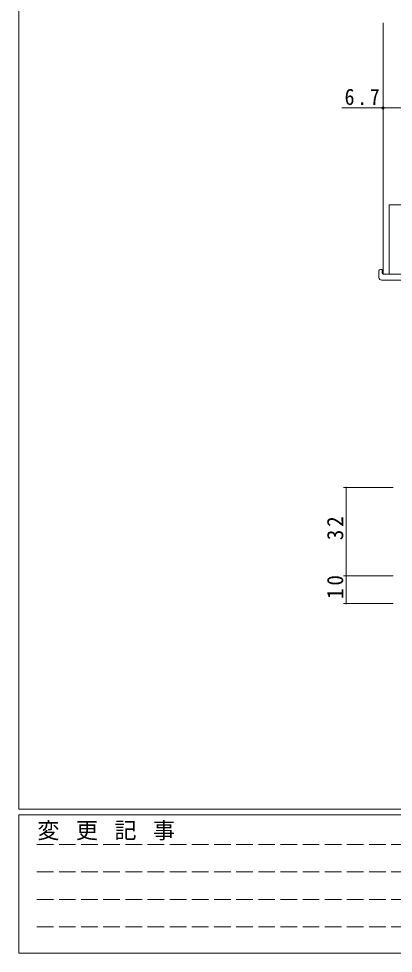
# Model space of a CAD drawing. Units: millimetres, scale not verified. Extents: x -841 to 292, y -594 to 212.
# Drawn here: x -837 to -701.7, y -594 to -256.5 of the extents above; entities that cross this region are included whole.
import ezdxf

# ---------------------------------------------------------------- set-up
doc = ezdxf.new("R2010")
doc.units = ezdxf.units.MM
doc.header["$LTSCALE"] = 2
doc.linetypes.add('DASHED3', pattern=[4, 3, -1])
for name, color, linetype, lineweight in [('0-1_YKK_ZWAK', 7, 'Continuous', 9), ('0-3_YKK_11', 7, 'Continuous', 9), ('0-4_YKK_12', 2, 'Continuous', 9), ('0-5_YKK_13', 4, 'Continuous', 9), ('0-6_YKK_D', 6, 'Continuous', 9)]:
    doc.layers.add(name, color=color, linetype=linetype, lineweight=lineweight)
doc.styles.add('ＭＳ ゴシック', font='')
doc.styles.get('ＭＳ ゴシック').set_extended_font_data('MS Gothic')

msp = doc.modelspace()

# ---------------------------------------------------------------- linework, layer by layer
at = {"layer": '0-1_YKK_ZWAK'}
for p, q in [((-837, -542), (-837, 208)), ((263, -542), (-837, -542)), ((-837, -594), (-837, -544)), ((209, -544), (-837, -544)), ((-837, -594), (209, -594))]:
    msp.add_line(p, q, dxfattribs=at)
at = {"layer": '0-1_YKK_ZWAK', "linetype": 'DASHED3'}
for p, q in [((-830.431, -554.732), (-475.87, -554.732)), ((-830.431, -564.63), (-475.87, -564.63)), ((-830.431, -574.528), (-475.87, -574.528)), ((-830.431, -584.426), (-475.87, -584.426))]:
    msp.add_line(p, q, dxfattribs=at)
at = {"layer": '0-3_YKK_11'}
for p, q in [((-703.204, -323.716), (-703.204, -348.716)), ((-694.204, -323.716), (-703.204, -323.716)), ((-703.204, -348.716), (-689.404, -348.716))]:
    msp.add_line(p, q, dxfattribs=at)
at = {"layer": '0-4_YKK_12'}
for p in [(-705.404, -257.966), (-702.904, -348.716)]:
    msp.add_line(p, (-705.404, -348.716), dxfattribs=at)
at = {"layer": '0-5_YKK_13'}
for p, q in [((-706.892, -349.904), (-706.892, -347.529)), ((-705.892, -347.024), (-705.704, -347.024)), ((-705.704, -347.024), (-705.704, -347.524)), ((-705.704, -348.416), (-705.704, -347.524)), ((-705.892, -350.904), (-689.904, -350.904)), ((-705.404, -348.716), (-689.904, -348.716))]:
    msp.add_line(p, q, dxfattribs=at)
for centre, radius, start, end in [((-706.427, -347.512), 0.462, 136.9505, 182.04652), ((-706.122, -348.155), 1.153, 78.49471, 123.87698), ((-705.892, -349.904), 1, 180, 269.99493), ((-705.404, -348.416), 0.3, 180, 270)]:
    msp.add_arc(centre, radius, start, end, dxfattribs=at)
at = {"layer": '0-6_YKK_D'}
for p, q in [((-705.404, -288.716), (-720.304, -288.716)), ((-705.404, -305.023), (-705.404, -287.716)), ((-698.704, -288.716), (-705.404, -288.716)), ((-701.704, -425.716), (-719.704, -425.716)), ((-701.704, -457.716), (-719.704, -457.716)), ((-701.704, -457.716), (-719.704, -457.716)), ((-701.704, -467.716), (-719.704, -467.716))]:
    msp.add_line(p, q, dxfattribs=at)
msp.add_lwpolyline([(-718.704, -425.716), (-718.704, -457.716), (-718.704, -467.716)], dxfattribs=at)
msp.add_circle((-705.404, -288.716), 0.425, dxfattribs=at)
for centre, start, end in [((-718.704, -425.716), 90, 270), ((-718.704, -425.716), 270, 90), ((-718.704, -457.716), 90, 270), ((-718.704, -457.716), 90, 270), ((-718.704, -457.716), 270, 90), ((-718.704, -457.716), 270, 90), ((-718.704, -467.716), 90, 270), ((-718.704, -467.716), 270, 90)]:
    msp.add_arc(centre, 0.106, start, end, dxfattribs=at)

# ---------------------------------------------------------------- texts
at = {"layer": '0-1_YKK_ZWAK', "insert": (-830.265, -553.209), "char_height": 5.865, "attachment_point": 7, "style": 'ＭＳ ゴシック'}
msp.add_mtext('\\T1.16;変\\~更\\~記\\~事', dxfattribs=at)
at = {"layer": '0-6_YKK_D', "color": 7, "insert": (-719.304, -287.716), "char_height": 5.865, "attachment_point": 7, "style": 'ＭＳ ゴシック'}
msp.add_mtext('\\T1.27;\\W0.9;6.7', dxfattribs=at)
at = {"layer": '0-6_YKK_D', "color": 7, "char_height": 5.865, "attachment_point": 7, "rotation": 90, "style": 'ＭＳ ゴシック'}
for s, insert in [('\\T1.27;\\W0.95;32', (-719.704, -444.799)), ('\\T1.27;\\W0.95;10', (-719.704, -466.018))]:
    msp.add_mtext(s, dxfattribs=dict(at, insert=insert))

doc.saveas('drawing.dxf')
